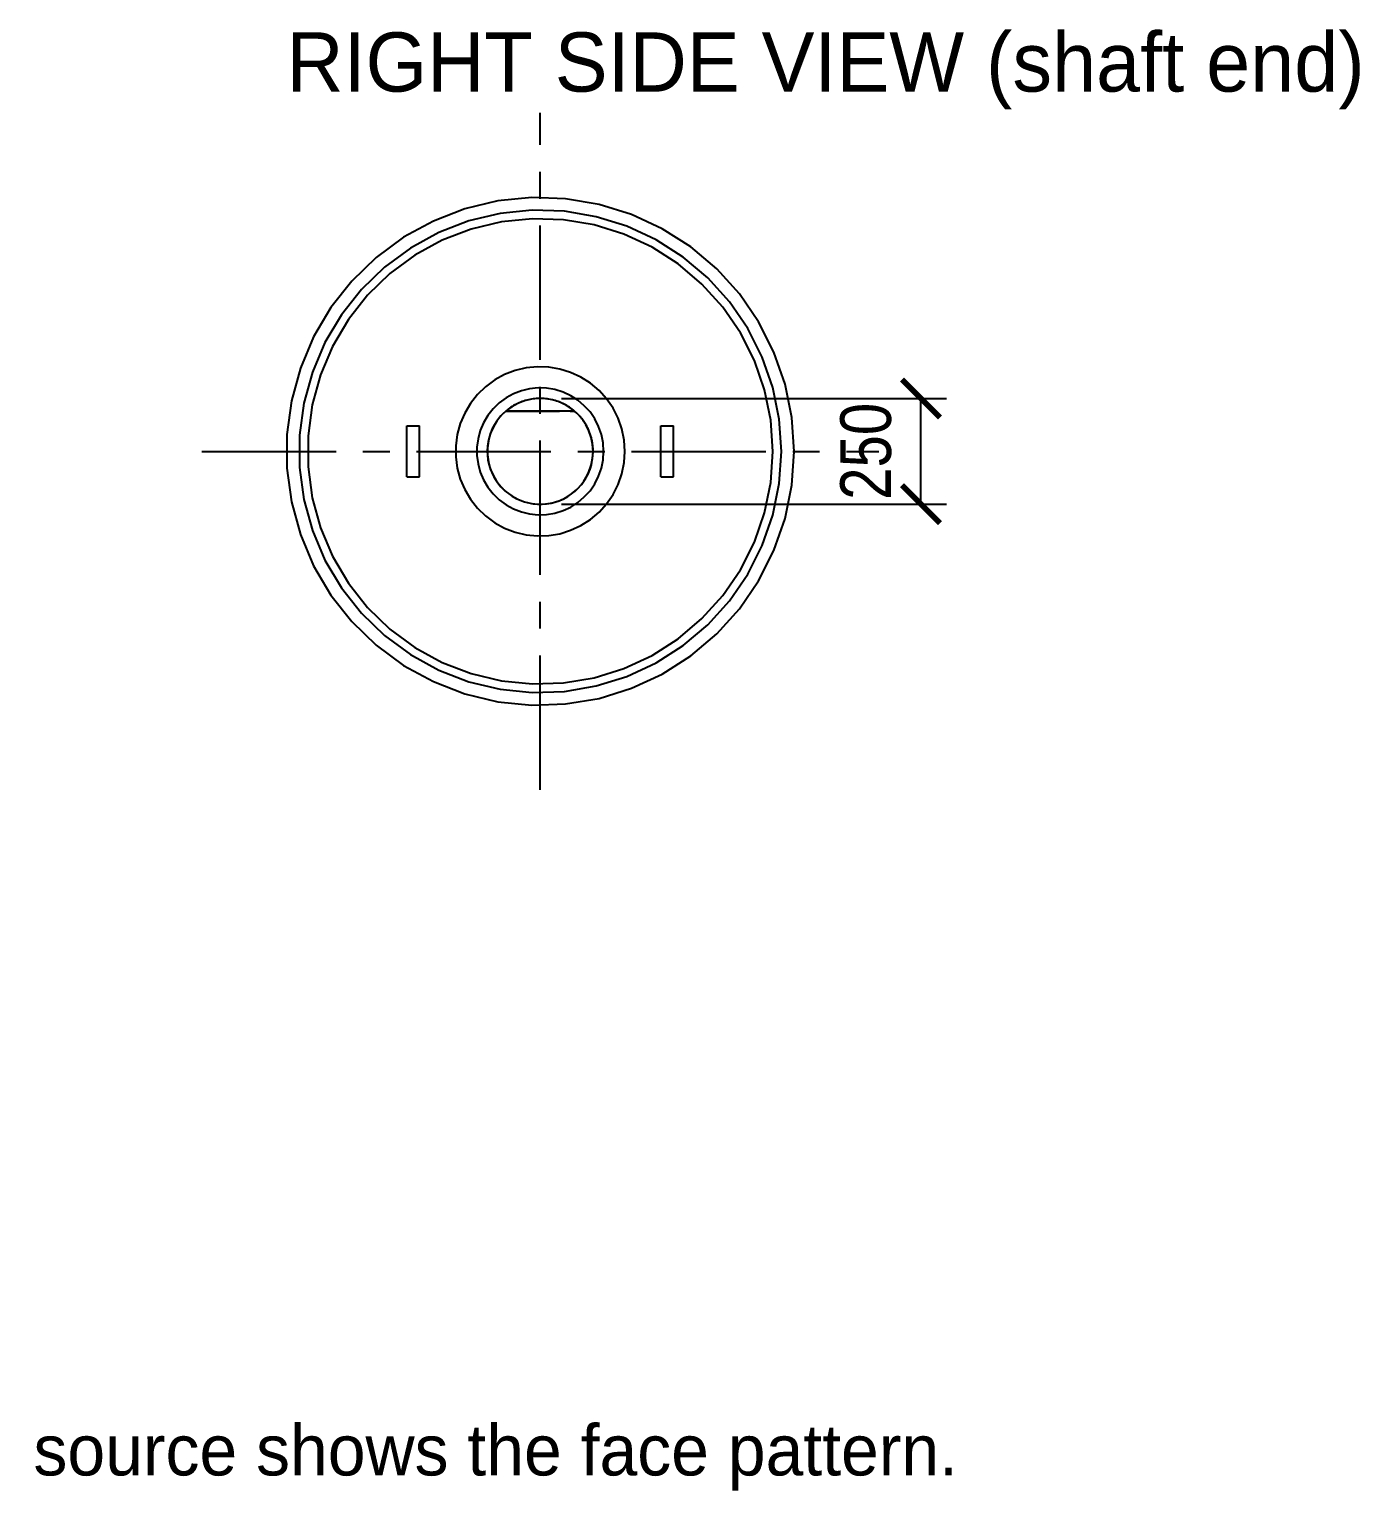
# Model space of a CAD drawing. Header units: millimetres. Extents: x -7.5 to 84.9, y -26.8 to 36.
# Drawn here: x 53.42 to 84.87, y -24.56 to 9.97 of the extents above; entities that cross this region are included whole.
import ezdxf

# ---------------------------------------------------------------- set-up
doc = ezdxf.new("R2010")
doc.units = ezdxf.units.MM
doc.linetypes.add('CENTER', pattern=[5.08, 3.175, -0.635, 0.635, -0.635])
doc.linetypes.add('DASHED', pattern=[1.524, 1.27, -0.254])
for name, color, linetype in [('CENTER', 1, 'CENTER'), ('DIMS', 3, 'Continuous'), ('HIDDEN', 8, 'DASHED'), ('TEXT', 7, 'Continuous'), ('VISIBLE', 7, 'Continuous')]:
    doc.layers.add(name, color=color, linetype=linetype)
doc.styles.add('OpenSansCondensed-Light', font='OpenSansCondensed-Light.ttf')
doc.dimstyles.new('EZDXF', dxfattribs={"dimtxt": 0.25, "dimasz": 0.175, "dimexe": 0.375, "dimexo": 0.125, "dimgap": 0.1, "dimtad": 1, "dimlfac": 100, "dimzin": 12, "dimdsep": 46, "dimtxsty": 'OpenSansCondensed-Light', "dimblk": 'ARCHTICK', "dimcen": 2.5, "dimazin": 3, "dimtfac": 0.5, "dimtmove": 2, "dimatfit": 3})

# ---------------------------------------------------------------- blocks, each defined once
blk = doc.blocks.new('_ARCHTICK')
at = {"color": 0, "linetype": 'BYBLOCK', "const_width": 0.15}
blk.add_lwpolyline([(-0.5, -0.5), (0.5, 0.5)], dxfattribs=at)

msp = doc.modelspace()

# ---------------------------------------------------------------- linework, layer by layer
at = {"layer": 'CENTER'}
for p, q in [((65.5, -8), (65.5, 8)), ((57.5, 0), (73.5, 0))]:
    msp.add_line(p, q, dxfattribs=at)
at = {"layer": 'HIDDEN'}
for points in [[(71.5, 0), (71.4465, 0.7997), (71.2868, 1.5852), (71.0239, 2.3423), (70.6624, 3.0577), (70.2088, 3.7185), (69.6712, 4.3129), (69.0591, 4.8304), (68.3835, 5.2617), (67.6564, 5.5991), (66.8909, 5.8366), (66.1006, 5.9699), (65.2995, 5.9966), (64.502, 5.9164), (63.7223, 5.7306), (62.9744, 5.4425), (62.2715, 5.0574), (61.6262, 4.5819), (61.0501, 4.0247), (60.5534, 3.3957), (60.1449, 2.7061), (59.832, 1.9681), (59.6202, 1.1951), (59.5134, 0.4008), (59.5134, -0.4008), (59.6202, -1.1951), (59.832, -1.9681), (60.1449, -2.7061), (60.5534, -3.3957), (61.0501, -4.0247), (61.6262, -4.5819), (62.2715, -5.0574), (62.9744, -5.4425), (63.7223, -5.7306), (64.502, -5.9164), (65.2995, -5.9966), (66.1006, -5.9699), (66.8909, -5.8366), (67.6564, -5.5991), (68.3835, -5.2617), (69.0591, -4.8304), (69.6712, -4.3129), (70.2088, -3.7185), (70.6624, -3.0577), (71.0239, -2.3423), (71.2868, -1.5852), (71.4465, -0.7997), (71.5, 0)], [(71.5, 0), (71.4465, 0.7997), (71.2868, 1.5852), (71.0239, 2.3423), (70.6624, 3.0577), (70.2088, 3.7185), (69.6712, 4.3129), (69.0591, 4.8304), (68.3835, 5.2617), (67.6564, 5.5991), (66.8909, 5.8366), (66.1006, 5.9699), (65.2995, 5.9966), (64.502, 5.9164), (63.7223, 5.7306), (62.9744, 5.4425), (62.2715, 5.0574), (61.6262, 4.5819), (61.0501, 4.0247), (60.5534, 3.3957), (60.1449, 2.7061), (59.832, 1.9681), (59.6202, 1.1951), (59.5134, 0.4008), (59.5134, -0.4008), (59.6202, -1.1951), (59.832, -1.9681), (60.1449, -2.7061), (60.5534, -3.3957), (61.0501, -4.0247), (61.6262, -4.5819), (62.2715, -5.0574), (62.9744, -5.4425), (63.7223, -5.7306), (64.502, -5.9164), (65.2995, -5.9966), (66.1006, -5.9699), (66.8909, -5.8366), (67.6564, -5.5991), (68.3835, -5.2617), (69.0591, -4.8304), (69.6712, -4.3129), (70.2088, -3.7185), (70.6624, -3.0577), (71.0239, -2.3423), (71.2868, -1.5852), (71.4465, -0.7997), (71.5, 0)], [(71.5, 0), (71.4465, 0.7997), (71.2868, 1.5852), (71.0239, 2.3423), (70.6624, 3.0577), (70.2088, 3.7185), (69.6712, 4.3129), (69.0591, 4.8304), (68.3835, 5.2617), (67.6564, 5.5991), (66.8909, 5.8366), (66.1006, 5.9699), (65.2995, 5.9966), (64.502, 5.9164), (63.7223, 5.7306), (62.9744, 5.4425), (62.2715, 5.0574), (61.6262, 4.5819), (61.0501, 4.0247), (60.5534, 3.3957), (60.1449, 2.7061), (59.832, 1.9681), (59.6202, 1.1951), (59.5134, 0.4008), (59.5134, -0.4008), (59.6202, -1.1951), (59.832, -1.9681), (60.1449, -2.7061), (60.5534, -3.3957), (61.0501, -4.0247), (61.6262, -4.5819), (62.2715, -5.0574), (62.9744, -5.4425), (63.7223, -5.7306), (64.502, -5.9164), (65.2995, -5.9966), (66.1006, -5.9699), (66.8909, -5.8366), (67.6564, -5.5991), (68.3835, -5.2617), (69.0591, -4.8304), (69.6712, -4.3129), (70.2088, -3.7185), (70.6624, -3.0577), (71.0239, -2.3423), (71.2868, -1.5852), (71.4465, -0.7997), (71.5, 0)], [(71.2, 0), (71.1491, 0.7597), (70.9975, 1.5059), (70.7477, 2.2252), (70.4043, 2.9048), (69.9734, 3.5326), (69.4626, 4.0973), (68.8811, 4.5889), (68.2393, 4.9986), (67.5486, 5.3191), (66.8214, 5.5447), (66.0705, 5.6714), (65.3095, 5.6968), (64.5519, 5.6206), (63.8112, 5.4441), (63.1007, 5.1704), (62.4329, 4.8045), (61.8199, 4.3528), (61.2726, 3.8235), (60.8007, 3.2259), (60.4126, 2.5708), (60.1154, 1.8697), (59.9142, 1.1354), (59.8127, 0.3807), (59.8127, -0.3807), (59.9142, -1.1354), (60.1154, -1.8697), (60.4126, -2.5708), (60.8007, -3.2259), (61.2726, -3.8235), (61.8199, -4.3528), (62.4329, -4.8045), (63.1007, -5.1704), (63.8112, -5.4441), (64.5519, -5.6206), (65.3095, -5.6968), (66.0705, -5.6714), (66.8214, -5.5447), (67.5486, -5.3191), (68.2393, -4.9986), (68.8811, -4.5889), (69.4626, -4.0973), (69.9734, -3.5326), (70.4043, -2.9048), (70.7477, -2.2252), (70.9975, -1.5059), (71.1491, -0.7597), (71.2, 0)], [(71.2, 0), (71.1491, 0.7597), (70.9975, 1.5059), (70.7477, 2.2252), (70.4043, 2.9048), (69.9734, 3.5326), (69.4626, 4.0973), (68.8811, 4.5889), (68.2393, 4.9986), (67.5486, 5.3191), (66.8214, 5.5447), (66.0705, 5.6714), (65.3095, 5.6968), (64.5519, 5.6206), (63.8112, 5.4441), (63.1007, 5.1704), (62.4329, 4.8045), (61.8199, 4.3528), (61.2726, 3.8235), (60.8007, 3.2259), (60.4126, 2.5708), (60.1154, 1.8697), (59.9142, 1.1354), (59.8127, 0.3807), (59.8127, -0.3807), (59.9142, -1.1354), (60.1154, -1.8697), (60.4126, -2.5708), (60.8007, -3.2259), (61.2726, -3.8235), (61.8199, -4.3528), (62.4329, -4.8045), (63.1007, -5.1704), (63.8112, -5.4441), (64.5519, -5.6206), (65.3095, -5.6968), (66.0705, -5.6714), (66.8214, -5.5447), (67.5486, -5.3191), (68.2393, -4.9986), (68.8811, -4.5889), (69.4626, -4.0973), (69.9734, -3.5326), (70.4043, -2.9048), (70.7477, -2.2252), (70.9975, -1.5059), (71.1491, -0.7597), (71.2, 0)], [(71, 0), (70.9509, 0.7331), (70.8046, 1.4531), (70.5636, 2.1471), (70.2322, 2.8029), (69.8164, 3.4086), (69.3236, 3.9535), (68.7625, 4.4279), (68.1432, 4.8232), (67.4767, 5.1325), (66.775, 5.3502), (66.0505, 5.4724), (65.3162, 5.4969), (64.5852, 5.4234), (63.8705, 5.2531), (63.1849, 4.989), (62.5405, 4.6359), (61.949, 4.2001), (61.4209, 3.6893), (60.9656, 3.1127), (60.5911, 2.4806), (60.3043, 1.8041), (60.1102, 1.0955), (60.0123, 0.3674), (60.0123, -0.3674), (60.1102, -1.0955), (60.3043, -1.8041), (60.5911, -2.4806), (60.9656, -3.1127), (61.4209, -3.6893), (61.949, -4.2001), (62.5405, -4.6359), (63.1849, -4.989), (63.8705, -5.2531), (64.5852, -5.4234), (65.3162, -5.4969), (66.0505, -5.4724), (66.775, -5.3502), (67.4767, -5.1325), (68.1432, -4.8232), (68.7625, -4.4279), (69.3236, -3.9535), (69.8164, -3.4086), (70.2322, -2.8029), (70.5636, -2.1471), (70.8046, -1.4531), (70.9509, -0.7331), (71, 0)], [(71, 0), (70.9509, 0.7331), (70.8046, 1.4531), (70.5636, 2.1471), (70.2322, 2.8029), (69.8164, 3.4086), (69.3236, 3.9535), (68.7625, 4.4279), (68.1432, 4.8232), (67.4767, 5.1325), (66.775, 5.3502), (66.0505, 5.4724), (65.3162, 5.4969), (64.5852, 5.4234), (63.8705, 5.2531), (63.1849, 4.989), (62.5405, 4.6359), (61.949, 4.2001), (61.4209, 3.6893), (60.9656, 3.1127), (60.5911, 2.4806), (60.3043, 1.8041), (60.1102, 1.0955), (60.0123, 0.3674), (60.0123, -0.3674), (60.1102, -1.0955), (60.3043, -1.8041), (60.5911, -2.4806), (60.9656, -3.1127), (61.4209, -3.6893), (61.949, -4.2001), (62.5405, -4.6359), (63.1849, -4.989), (63.8705, -5.2531), (64.5852, -5.4234), (65.3162, -5.4969), (66.0505, -5.4724), (66.775, -5.3502), (67.4767, -5.1325), (68.1432, -4.8232), (68.7625, -4.4279), (69.3236, -3.9535), (69.8164, -3.4086), (70.2322, -2.8029), (70.5636, -2.1471), (70.8046, -1.4531), (70.9509, -0.7331), (71, 0)], [(67.5, 0), (67.4822, 0.2666), (67.4289, 0.5284), (67.3413, 0.7808), (67.2208, 1.0192), (67.0696, 1.2395), (66.8904, 1.4376), (66.6864, 1.6101), (66.4612, 1.7539), (66.2188, 1.8664), (65.9636, 1.9455), (65.7002, 1.99), (65.4332, 1.9989), (65.1673, 1.9721), (64.9074, 1.9102), (64.6581, 1.8142), (64.4238, 1.6858), (64.2087, 1.5273), (64.0167, 1.3416), (63.8511, 1.1319), (63.715, 0.902), (63.6107, 0.656), (63.5401, 0.3984), (63.5045, 0.1336), (63.5045, -0.1336), (63.5401, -0.3984), (63.6107, -0.656), (63.715, -0.902), (63.8511, -1.1319), (64.0167, -1.3416), (64.2087, -1.5273), (64.4238, -1.6858), (64.6581, -1.8142), (64.9074, -1.9102), (65.1673, -1.9721), (65.4332, -1.9989), (65.7002, -1.99), (65.9636, -1.9455), (66.2188, -1.8664), (66.4612, -1.7539), (66.6864, -1.6101), (66.8904, -1.4376), (67.0696, -1.2395), (67.2208, -1.0192), (67.3413, -0.7808), (67.4289, -0.5284), (67.4822, -0.2666), (67.5, 0)], [(67, 0), (66.9866, 0.1999), (66.9467, 0.3963), (66.881, 0.5856), (66.7906, 0.7644), (66.6772, 0.9296), (66.5428, 1.0782), (66.3898, 1.2076), (66.2209, 1.3154), (66.0391, 1.3998), (65.8477, 1.4591), (65.6501, 1.4925), (65.4499, 1.4992), (65.2505, 1.4791), (65.0556, 1.4327), (64.8686, 1.3606), (64.6929, 1.2643), (64.5316, 1.1455), (64.3875, 1.0062), (64.2633, 0.8489), (64.1612, 0.6765), (64.083, 0.492), (64.0301, 0.2988), (64.0033, 0.1002), (64.0033, -0.1002), (64.0301, -0.2988), (64.083, -0.492), (64.1612, -0.6765), (64.2633, -0.8489), (64.3875, -1.0062), (64.5316, -1.1455), (64.6929, -1.2643), (64.8686, -1.3606), (65.0556, -1.4327), (65.2505, -1.4791), (65.4499, -1.4992), (65.6501, -1.4925), (65.8477, -1.4591), (66.0391, -1.3998), (66.2209, -1.3154), (66.3898, -1.2076), (66.5428, -1.0782), (66.6772, -0.9296), (66.7906, -0.7644), (66.881, -0.5856), (66.9467, -0.3963), (66.9866, -0.1999), (67, 0)], [(67, 0), (66.9866, 0.1999), (66.9467, 0.3963), (66.881, 0.5856), (66.7906, 0.7644), (66.6772, 0.9296), (66.5428, 1.0782), (66.3898, 1.2076), (66.2209, 1.3154), (66.0391, 1.3998), (65.8477, 1.4591), (65.6501, 1.4925), (65.4499, 1.4992), (65.2505, 1.4791), (65.0556, 1.4327), (64.8686, 1.3606), (64.6929, 1.2643), (64.5316, 1.1455), (64.3875, 1.0062), (64.2633, 0.8489), (64.1612, 0.6765), (64.083, 0.492), (64.0301, 0.2988), (64.0033, 0.1002), (64.0033, -0.1002), (64.0301, -0.2988), (64.083, -0.492), (64.1612, -0.6765), (64.2633, -0.8489), (64.3875, -1.0062), (64.5316, -1.1455), (64.6929, -1.2643), (64.8686, -1.3606), (65.0556, -1.4327), (65.2505, -1.4791), (65.4499, -1.4992), (65.6501, -1.4925), (65.8477, -1.4591), (66.0391, -1.3998), (66.2209, -1.3154), (66.3898, -1.2076), (66.5428, -1.0782), (66.6772, -0.9296), (66.7906, -0.7644), (66.881, -0.5856), (66.9467, -0.3963), (66.9866, -0.1999), (67, 0)], [(66.75, 0), (66.7388, 0.1666), (66.7056, 0.3302), (66.6508, 0.488), (66.5755, 0.637), (66.481, 0.7747), (66.369, 0.8985), (66.2415, 1.0063), (66.1007, 1.0962), (65.9493, 1.1665), (65.7898, 1.2159), (65.6251, 1.2437), (65.4582, 1.2493), (65.2921, 1.2326), (65.1297, 1.1939), (64.9738, 1.1339), (64.8274, 1.0536), (64.693, 0.9546), (64.5729, 0.8385), (64.4694, 0.7074), (64.3844, 0.5638), (64.3192, 0.41), (64.275, 0.249), (64.2528, 0.0835), (64.2528, -0.0835), (64.275, -0.249), (64.3192, -0.41), (64.3844, -0.5638), (64.4694, -0.7074), (64.5729, -0.8385), (64.693, -0.9546), (64.8274, -1.0536), (64.9738, -1.1339), (65.1297, -1.1939), (65.2921, -1.2326), (65.4582, -1.2493), (65.6251, -1.2437), (65.7898, -1.2159), (65.9493, -1.1665), (66.1007, -1.0962), (66.2415, -1.0063), (66.369, -0.8985), (66.481, -0.7747), (66.5755, -0.637), (66.6508, -0.488), (66.7056, -0.3302), (66.7388, -0.1666), (66.75, 0)], [(64.6876, 0.95), (66.3124, 0.95)], [(62.35, -0.6), (62.35, 0.6)], [(62.35, 0.6), (62.65, 0.6)], [(62.35, -0.6), (62.35, 0.6)], [(62.35, 0.6), (62.65, 0.6)], [(62.65, -0.6), (62.65, 0.6)], [(62.65, -0.6), (62.65, 0.6)], [(68.35, -0.6), (68.35, 0.6)], [(68.35, 0.6), (68.65, 0.6)], [(68.35, -0.6), (68.35, 0.6)], [(68.35, 0.6), (68.65, 0.6)], [(68.65, -0.6), (68.65, 0.6)], [(68.65, -0.6), (68.65, 0.6)], [(62.35, -0.6), (62.65, -0.6)], [(62.35, -0.6), (62.65, -0.6)], [(68.35, -0.6), (68.65, -0.6)], [(68.35, -0.6), (68.65, -0.6)]]:
    msp.add_lwpolyline(points, dxfattribs=at)
at = {"layer": 'VISIBLE'}
for points in [[(71.5, 0), (71.4465, 0.7997), (71.2868, 1.5852), (71.0239, 2.3423), (70.6624, 3.0577), (70.2088, 3.7185), (69.6712, 4.3129), (69.0591, 4.8304), (68.3835, 5.2617), (67.6564, 5.5991), (66.8909, 5.8366), (66.1006, 5.9699), (65.2995, 5.9966), (64.502, 5.9164), (63.7223, 5.7306), (62.9744, 5.4425), (62.2715, 5.0574), (61.6262, 4.5819), (61.0501, 4.0247), (60.5534, 3.3957), (60.1449, 2.7061), (59.832, 1.9681), (59.6202, 1.1951), (59.5134, 0.4008), (59.5134, -0.4008), (59.6202, -1.1951), (59.832, -1.9681), (60.1449, -2.7061), (60.5534, -3.3957), (61.0501, -4.0247), (61.6262, -4.5819), (62.2715, -5.0574), (62.9744, -5.4425), (63.7223, -5.7306), (64.502, -5.9164), (65.2995, -5.9966), (66.1006, -5.9699), (66.8909, -5.8366), (67.6564, -5.5991), (68.3835, -5.2617), (69.0591, -4.8304), (69.6712, -4.3129), (70.2088, -3.7185), (70.6624, -3.0577), (71.0239, -2.3423), (71.2868, -1.5852), (71.4465, -0.7997), (71.5, 0)], [(67.5, 0), (67.4822, 0.2666), (67.4289, 0.5284), (67.3413, 0.7808), (67.2208, 1.0192), (67.0696, 1.2395), (66.8904, 1.4376), (66.6864, 1.6101), (66.4612, 1.7539), (66.2188, 1.8664), (65.9636, 1.9455), (65.7002, 1.99), (65.4332, 1.9989), (65.1673, 1.9721), (64.9074, 1.9102), (64.6581, 1.8142), (64.4238, 1.6858), (64.2087, 1.5273), (64.0167, 1.3416), (63.8511, 1.1319), (63.715, 0.902), (63.6107, 0.656), (63.5401, 0.3984), (63.5045, 0.1336), (63.5045, -0.1336), (63.5401, -0.3984), (63.6107, -0.656), (63.715, -0.902), (63.8511, -1.1319), (64.0167, -1.3416), (64.2087, -1.5273), (64.4238, -1.6858), (64.6581, -1.8142), (64.9074, -1.9102), (65.1673, -1.9721), (65.4332, -1.9989), (65.7002, -1.99), (65.9636, -1.9455), (66.2188, -1.8664), (66.4612, -1.7539), (66.6864, -1.6101), (66.8904, -1.4376), (67.0696, -1.2395), (67.2208, -1.0192), (67.3413, -0.7808), (67.4289, -0.5284), (67.4822, -0.2666), (67.5, 0)], [(66.3124, 0.95), (66.2834, 0.974), (66.2538, 0.9972), (66.2234, 1.0194), (66.1924, 1.0407), (66.1608, 1.0611), (66.1285, 1.0805), (66.0957, 1.0989), (66.0624, 1.1164), (66.0285, 1.1328), (65.9942, 1.1482), (65.9594, 1.1625), (65.9242, 1.1758), (65.8886, 1.1881), (65.8527, 1.1992), (65.8164, 1.2093), (65.7798, 1.2183), (65.7431, 1.2261), (65.706, 1.2329), (65.6688, 1.2385), (65.6315, 1.2431), (65.594, 1.2465), (65.5564, 1.2487), (65.5188, 1.2499), (65.4812, 1.2499), (65.4436, 1.2487), (65.406, 1.2465), (65.3685, 1.2431), (65.3312, 1.2385), (65.294, 1.2329), (65.2569, 1.2261), (65.2202, 1.2183), (65.1836, 1.2093), (65.1473, 1.1992), (65.1114, 1.1881), (65.0758, 1.1758), (65.0406, 1.1625), (65.0058, 1.1482), (64.9715, 1.1328), (64.9376, 1.1164), (64.9043, 1.0989), (64.8715, 1.0805), (64.8392, 1.0611), (64.8076, 1.0407), (64.7766, 1.0194), (64.7462, 0.9972), (64.7166, 0.974), (64.6876, 0.95)], [(64.6876, 0.95), (64.6097, 0.8774), (64.5382, 0.7985), (64.4738, 0.7137), (64.4168, 0.6238), (64.3676, 0.5293), (64.3267, 0.431), (64.2942, 0.3296), (64.2706, 0.2258), (64.2558, 0.1203), (64.2501, 0.014), (64.2534, -0.0924), (64.2658, -0.1982), (64.2872, -0.3025), (64.3173, -0.4046), (64.356, -0.5038), (64.4031, -0.5993), (64.458, -0.6905), (64.5206, -0.7767), (64.5903, -0.8572), (64.6665, -0.9316), (64.7488, -0.9991), (64.8366, -1.0594), (64.9291, -1.112), (65.0259, -1.1566), (65.126, -1.1927), (65.2289, -1.2202), (65.3337, -1.2389), (65.4398, -1.2485), (65.5462, -1.2491), (65.6524, -1.2407), (65.7574, -1.2232), (65.8606, -1.1969), (65.9611, -1.1618), (66.0584, -1.1184), (66.1515, -1.0668), (66.2399, -1.0075), (66.323, -0.9408), (66.4001, -0.8674), (66.4706, -0.7876), (66.5342, -0.7022), (66.5902, -0.6116), (66.6383, -0.5166), (66.6781, -0.4179), (66.7094, -0.3161), (66.7319, -0.212), (66.7455, -0.1064), (66.75, 0)], [(66.3124, 0.95), (64.6876, 0.95)], [(66.75, 0), (66.7498, 0.023), (66.7492, 0.0459), (66.7481, 0.0688), (66.7466, 0.0918), (66.7447, 0.1146), (66.7424, 0.1375), (66.7397, 0.1603), (66.7365, 0.183), (66.733, 0.2057), (66.729, 0.2283), (66.7246, 0.2509), (66.7198, 0.2733), (66.7145, 0.2957), (66.7089, 0.3179), (66.7029, 0.3401), (66.6964, 0.3621), (66.6896, 0.384), (66.6823, 0.4058), (66.6746, 0.4274), (66.6666, 0.4489), (66.6582, 0.4703), (66.6493, 0.4915), (66.6401, 0.5125), (66.6305, 0.5334), (66.6205, 0.554), (66.6101, 0.5745), (66.5994, 0.5948), (66.5883, 0.6149), (66.5768, 0.6348), (66.565, 0.6545), (66.5528, 0.6739), (66.5402, 0.6932), (66.5273, 0.7121), (66.5141, 0.7309), (66.5005, 0.7494), (66.4865, 0.7676), (66.4723, 0.7856), (66.4577, 0.8034), (66.4427, 0.8208), (66.4275, 0.838), (66.412, 0.8549), (66.3961, 0.8715), (66.3799, 0.8878), (66.3635, 0.9038), (66.3467, 0.9195), (66.3297, 0.9349), (66.3124, 0.95)]]:
    msp.add_lwpolyline(points, dxfattribs=at)

# ---------------------------------------------------------------- texts
at = {"layer": 'TEXT'}
for s, height, p in [('RIGHT SIDE VIEW (shaft end)', 1.4, (59.5, 8.5)), ('THIRD-ANGLE PROJECTION. Units: mm. Mounting holes TBC (measure) - no source shows the face pattern.', 1.2, (-3.1, -24.2))]:
    msp.add_text(s, height=height, dxfattribs=at).set_placement(p)

# ---------------------------------------------------------------- dimensions: what is measured, and where the dimension line sits
at = {"layer": 'DIMS'}
msp.add_linear_dim(base=(74.5, -1.25), p1=(65.5, -1.25), p2=(65.5, 1.25), angle=90, dimstyle='EZDXF', override={"dimtxt": 1.2, "dimasz": 0.9, "dimexe": 0.6, "dimexo": 0.5, "dimdec": 1}, dxfattribs=at).render()

doc.saveas('drawing.dxf')
